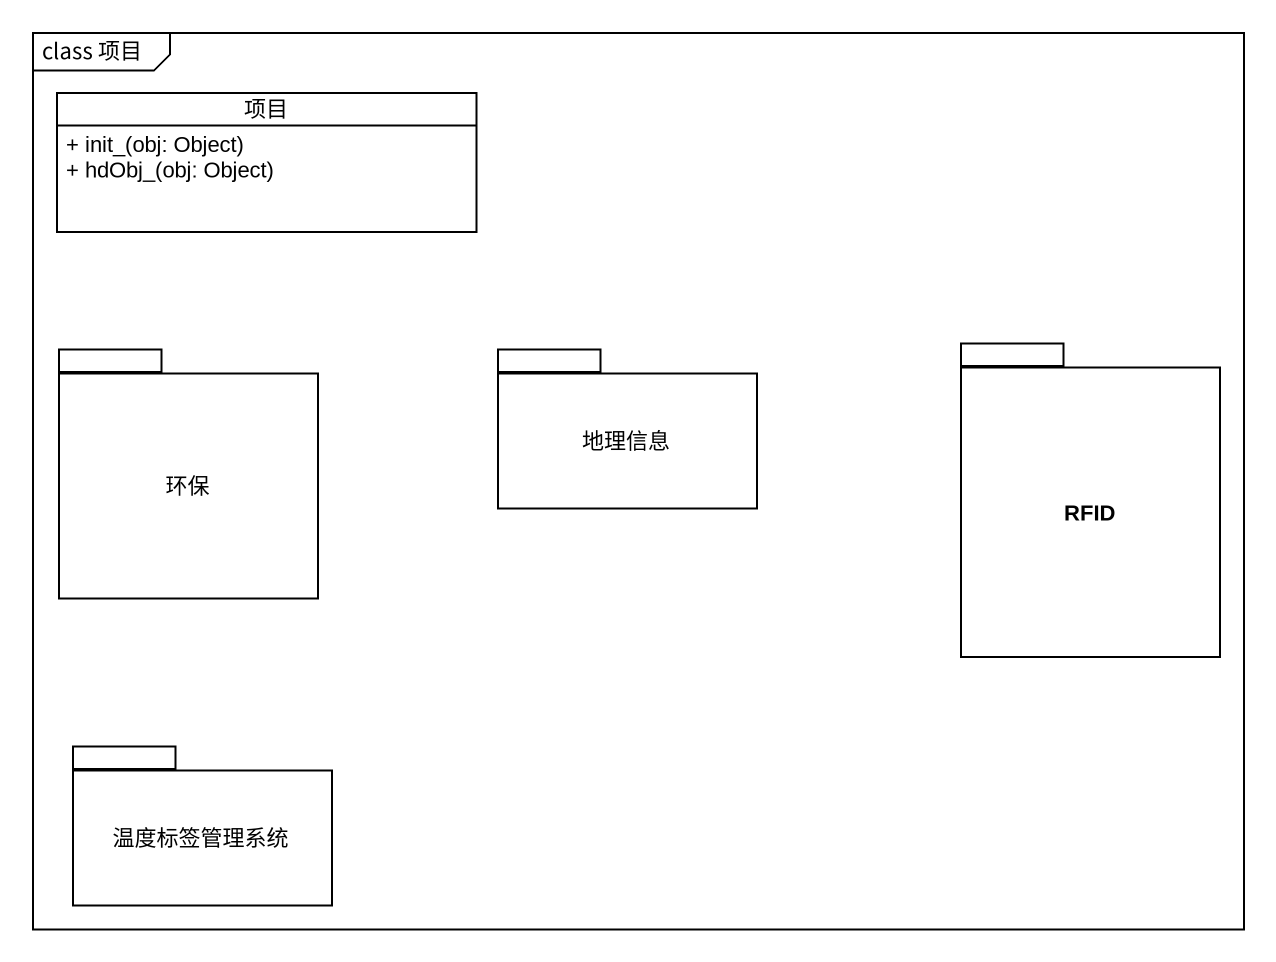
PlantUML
@startuml
mainframe class 项目
hide circle
hide empty members
skinparam classAttributeIconSize 0
class 项目 {
  + init_(obj: Object)
  + hdObj_(obj: Object)
}
package 环保 {
}
package 地理信息 {
}
package RFID {
}
package 温度标签管理系统 {
}
@enduml
